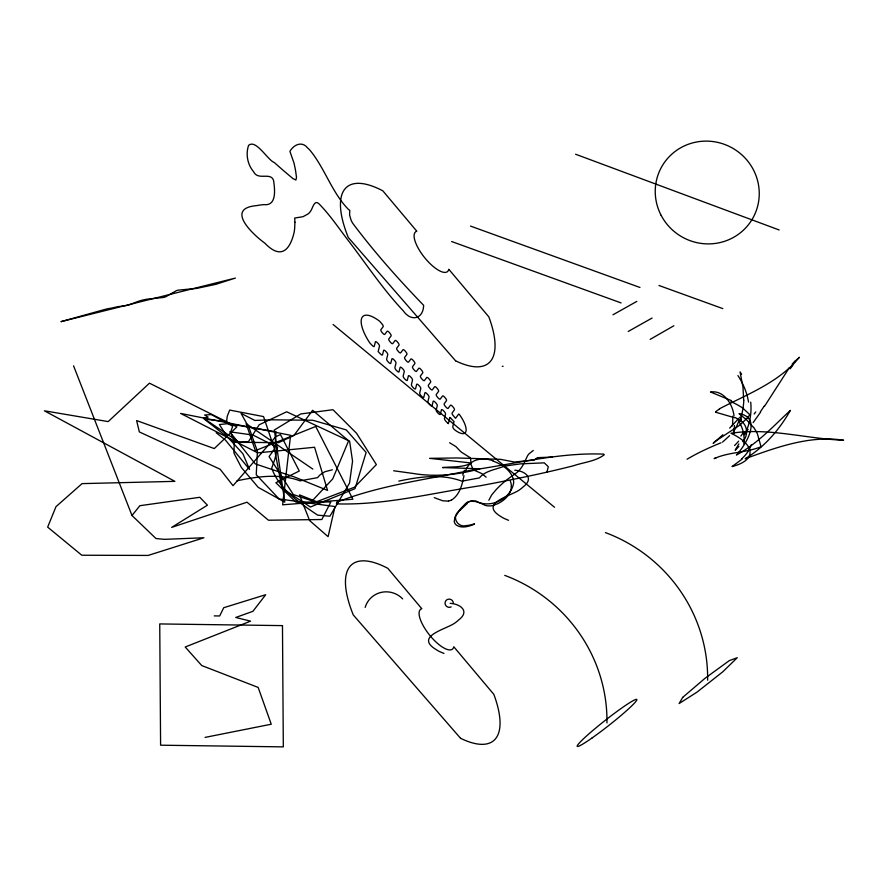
<?xml version="1.0" encoding="UTF-8"?>
<svg xmlns="http://www.w3.org/2000/svg" width="888" height="888" viewBox="0 0 888 888"><rect width="100%" height="100%" fill="white"/><g stroke="black" fill="none" stroke-linecap="round" stroke-linejoin="round"><path stroke-width="1.33" d="M743.656 400.166L743.012 387.39L740.204 372.771M511.355 486.18C511.31 493.073 506.238 498.723 500.632 502.12A38.062 37.163 30.1 0 1 498.124 503.54L492.729 505.572A15.684 15.307 30.1 0 1 485.07 505.328C478.577 502.042 469.541 497.891 464.013 505.239A85.082 83.072 30.1 0 0 462.015 507.314L460.739 508.713A52.292 51.049 30.1 0 0 458.319 511.688C451.559 517.427 457.919 527.827 466.089 525.618A33.689 32.889 30.1 0 0 469.008 525.241A31.835 31.08 30.1 0 0 474.569 523.742M734.487 425.541L733.61 433.533M448.362 423.62L449.883 417.471M546.975 472.039L548.296 466.688L544.266 462.848L520.479 463.869L504.473 466.089C496.07 469.63 485.481 470.429 479.376 477.922L461.838 481.163C441.98 473.604 419.169 476.734 398.801 481.107M741.536 416.095L739.915 421.523M488.855 500.21L491.663 494.982L496.303 489.466A110.623 108.003 30.1 0 1 506.981 479.664L507.692 479.143A62.315 60.839 30.1 0 1 509.712 477.666L516.805 472.638A25.253 24.653 30.1 0 0 518.381 471.184L519.413 470.096A34.943 34.121 30.1 0 0 525.163 460.817L527.483 455.888A14.874 14.53 30.1 0 1 529.037 453.812L533.3 450.449M465.534 471.029C467.443 465.179 472.46 460.373 478.676 459.529M738.86 443.922L735.275 450.072M744.288 434.709C749.738 425.485 751.881 413.109 750.704 402.131M715.539 412.065L715.828 411.699A36.919 23.699 44.7 0 1 719.58 409.135M764.424 406.427L789.299 367.787M742.757 441.625C749.561 434.31 747.019 422.055 737.195 418.958M734.543 432.523L733.754 433.644M760.605 412.099L753.135 422.633M744.377 434.576L745.187 433.444M747.607 430.125L748.107 429.448M458.719 414.019L455.533 418.281L453.169 415.506A2.442 0.866 51.3 0 1 452.114 412.942L454.39 409.901A2.442 0.866 51.3 0 0 453.335 407.337L452.547 406.404A2.442 0.866 51.3 0 0 450.427 405.272L448.163 408.314A2.442 0.866 51.3 0 1 446.042 407.181L445.254 406.26A2.442 0.866 51.3 0 1 444.2 403.696L446.475 400.655A2.442 0.866 51.3 0 0 445.421 398.079L444.633 397.158A2.442 0.866 51.3 0 0 442.513 396.026L440.248 399.067A2.442 0.866 51.3 0 1 438.128 397.935L437.34 397.014A2.442 0.866 51.3 0 1 436.286 394.439L438.561 391.397A2.442 0.866 51.3 0 0 437.507 388.833L436.718 387.912A2.442 0.866 51.3 0 0 434.598 386.78L432.334 389.821A2.442 0.866 51.3 0 1 430.214 388.689L429.426 387.756A2.442 0.866 51.3 0 1 428.371 385.192L430.647 382.151A2.442 0.866 51.3 0 0 429.592 379.587L428.804 378.665A2.442 0.866 51.3 0 0 426.684 377.533L424.42 380.575A2.442 0.866 51.3 0 1 422.3 379.442L421.511 378.51A2.442 0.866 51.3 0 1 420.457 375.946L422.732 372.905A2.442 0.866 51.3 0 0 421.678 370.34L420.89 369.419A2.442 0.866 51.3 0 0 418.77 368.287L416.505 371.328A2.442 0.866 51.3 0 1 414.385 370.196L413.597 369.264A2.442 0.866 51.3 0 1 412.543 366.7L414.818 363.658A2.442 0.866 51.3 0 0 413.764 361.094L412.976 360.173A2.442 0.866 51.3 0 0 410.855 359.03L408.591 362.082A2.442 0.866 51.3 0 1 406.471 360.939L405.683 360.017A2.442 0.866 51.3 0 1 404.628 357.453L406.904 354.412A2.442 0.866 51.3 0 0 405.849 351.848L405.061 350.915A2.442 0.866 51.3 0 0 402.941 349.783L400.677 352.825A2.442 0.866 51.3 0 1 398.557 351.692L397.769 350.771A2.442 0.866 51.3 0 1 396.714 348.207L398.99 345.166A2.442 0.866 51.3 0 0 397.935 342.601L397.147 341.669A2.442 0.866 51.3 0 0 395.027 340.537L392.762 343.578A2.442 0.866 51.3 0 1 390.642 342.446L389.854 341.525A2.442 0.866 51.3 0 1 388.8 338.961L391.075 335.919A2.442 0.866 51.3 0 0 390.021 333.355L389.233 332.423A2.442 0.866 51.3 0 0 387.113 331.291L384.848 334.332A2.442 0.866 51.3 0 1 382.728 333.2L381.94 332.279A2.442 0.866 51.3 0 1 380.885 329.714L383.161 326.673A2.442 0.866 51.3 0 0 382.106 324.098L379.742 321.323A33.433 11.877 51.3 0 0 361.871 317.815A33.433 11.877 51.3 0 0 369.53 342.524A2.442 0.866 51.3 0 0 370.34 343.534L372.372 345.621A2.442 0.866 51.3 0 0 374.281 346.298L375.358 341.947A2.442 0.866 51.3 0 1 377.256 342.624L378.088 343.467A2.442 0.866 51.3 0 1 379.487 346.198L378.155 351.57L380.63 354.112A2.442 0.866 51.3 0 0 382.539 354.789L383.605 350.438A2.442 0.866 51.3 0 1 385.514 351.115L386.336 351.959A2.442 0.866 51.3 0 1 387.734 354.678L386.657 359.041A2.442 0.866 51.3 0 0 388.056 361.76L388.889 362.604A2.442 0.866 51.3 0 0 390.787 363.281L391.863 358.93A2.442 0.866 51.3 0 1 393.773 359.607L394.594 360.45A2.442 0.866 51.3 0 1 395.993 363.17L394.916 367.532A2.442 0.866 51.3 0 0 396.314 370.252L397.147 371.095A2.442 0.866 51.3 0 0 399.045 371.772L400.122 367.421A2.442 0.866 51.3 0 1 402.031 368.098L402.852 368.942A2.442 0.866 51.3 0 1 404.251 371.661L403.174 376.024A2.442 0.866 51.3 0 0 404.573 378.743L405.394 379.587A2.442 0.866 51.3 0 0 407.303 380.264L408.38 375.913A2.442 0.866 51.3 0 1 410.278 376.59L411.111 377.433A2.442 0.866 51.3 0 1 412.509 380.153L411.433 384.515A2.442 0.866 51.3 0 0 412.831 387.235L413.653 388.078A2.442 0.866 51.3 0 0 415.562 388.755L416.639 384.404A2.442 0.866 51.3 0 1 418.537 385.081L419.369 385.925A2.442 0.866 51.3 0 1 420.768 388.644L419.691 393.007A2.442 0.866 51.3 0 0 421.09 395.726L421.911 396.57A2.442 0.866 51.3 0 0 423.82 397.247L424.886 392.896A2.442 0.866 51.3 0 1 426.795 393.573L427.616 394.416A2.442 0.866 51.3 0 1 429.015 397.136L427.938 401.487A2.442 0.866 51.3 0 0 429.337 404.218L430.169 405.061A2.442 0.866 51.3 0 0 432.068 405.738L433.144 401.387A2.442 0.866 51.3 0 1 435.053 402.064L435.875 402.908A2.442 0.866 51.3 0 1 437.273 405.627L436.197 409.979A2.442 0.866 51.3 0 0 437.595 412.709L438.428 413.553A2.442 0.866 51.3 0 0 440.326 414.23L441.403 409.879A2.442 0.866 51.3 0 1 443.312 410.545L444.133 411.399A2.442 0.866 51.3 0 1 445.532 414.119L444.455 418.47A2.442 0.866 51.3 0 0 445.854 421.201L448.129 423.532M131.99 515.506L139.893 505.694L199.833 497.291L207.426 505.194L171.673 527.394L247.019 502.197L268.431 520.213L321.856 519.524L330.847 501.931L295.993 502.153L275.868 482.739L299.278 471.006L280.453 434.587L275.813 436.652L233.022 485.692L220.102 469.208L139.361 431.945L136.608 420.568L214.286 448.573L236.918 426.906L149.473 383.172L108.17 421.6L44.4 410.8L174.869 481.352L82.051 483.627L55.977 506.671L47.663 527.117L81.796 555.233L148.152 555.433L203.951 537.762L164.558 539.349L155.966 538.528L131.99 515.506L73.56 365.823M458.408 512.187L454.989 517.116L454.245 521.511A6.871 6.249 -12.4 0 0 456.643 525.296C462.049 528.582 468.92 526.473 474.292 524.209M792.118 364.191L795.504 360.473M747.53 417.86L739.182 425.563L714.895 441.569M459.962 510.356L467.243 503.496M739.094 418.115L729.681 428.105M739.926 417.182L740.192 417.16A8.569 3.474 -62.8 0 1 740.27 417.349L740.303 417.427M738.883 446.464L735.331 450.083M795.593 361.816C774.78 384.049 745.787 395.093 719.347 408.835M722.865 434.743L714.285 442.457M742.091 459.118L732.023 466.589C758.951 459.573 753.279 443.556 730.99 433.311C768.298 427.261 806.149 438.85 843.6 440.226C810.122 435.053 776.312 447.363 745.187 458.741C764.291 447.241 779.453 429.637 790.398 410.367C773.304 426.196 757.198 443.911 736.441 455.011C745.62 445.132 762.77 417.693 739.027 413.619L746.941 420.191L753.557 427.472M714.019 442.69L713.341 443.279M798.934 357.553L799.078 357.453A9.324 7.515 -76 0 1 799.311 357.242M451.481 500.066C459.151 495.304 461.904 485.925 463.58 477.555A57.986 49.906 74.4 0 1 464.002 475.713M650.138 339.383L673.87 325.752M612.964 314.796L636.84 301.387M628.216 331.468L652.081 318.048M716.094 457.82L714.13 458.63C728.948 451.859 745.987 452.902 761.049 446.742L757.386 433.799A150.305 71.773 -11.7 0 0 753.646 427.45M502.275 366.344L503.096 366.289M332.345 469.796L324.808 471.75L319.802 475.069L317.604 477.622L300.077 480.863C280.22 473.304 257.398 476.434 237.041 480.808M205.073 737.395L271.251 724.22L258.164 687.434L201.72 665.534L185.204 647.008L250.571 621.156L235.753 617.471L252.925 611.31L265.69 594.716L223.732 607.714L219.68 615.972L214.23 615.895M448.451 501.143L442.757 500.799L434.232 497.646M472.882 501.42L475.202 501.354M552.514 457.087L537.473 457.642L534.299 460.028L514.407 462.026L500.366 459.318L456.976 457.964L429.537 458.341L471.439 463.025C462.57 467.81 452.136 466.544 442.457 467.565L479.931 468.786C458.042 474.836 435.309 477.222 412.754 473.404L393.65 470.773M476.59 501.498C490.964 508.624 510.567 499.045 513.586 483.361A13.598 13.431 -40.2 0 0 513.431 479.786C511.122 470.152 501.676 464.235 492.94 461.016M715.673 412.232L734.487 417.715M514.751 470.218C525.03 470.795 534.743 478.177 523.21 486.846A33.145 32.357 30.1 0 1 519.358 489.954C510.567 496.214 478.821 503.108 500.643 516.416A39.305 38.373 30.1 0 0 504.184 518.47L508.535 520.301M450.183 603.352C460.472 603.94 470.185 611.321 458.641 619.979A33.145 32.357 30.1 0 1 454.789 623.087C445.998 629.359 414.252 636.252 436.086 649.561A39.305 38.373 30.1 0 0 439.616 651.603L443.978 653.435M658.974 285.481L722.788 308.602M470.496 226.085L639.959 287.468M451.615 241.525L621.078 302.919M575.568 154.223L779.176 229.981M731.579 400.688L710.489 391.985C723.931 389.987 732.667 404.151 733.999 415.862M312.842 469.097L246.12 423.643L255.367 450.649L315.728 426.462L352.88 499.245L282.617 504.806L290.587 435.286L180.619 413.431L257.731 452.858L314.585 447.263L327.561 490.409L294.872 477.145L255.256 463.88L229.759 431.801L253.025 435.065L277.578 447.463L274.803 459.351L271.684 468.198C279.542 489.599 299.567 502.863 317.649 515.151L329.87 516.217L349.517 483.161L352.547 461.194L349.628 441.181L286.669 411.788L259.185 424.775L248.385 441.769L234.166 442.391L204.284 419.058L226.584 421.656L227.206 416.416L229.681 410.078L263.547 416.583L274.47 448.995L269.086 456.576L293.295 494.538L312.165 500.876L332.723 478.91L348.618 440.803L312.62 410.3L293.906 435.486L278.61 442.646L239.349 442.324L203.596 418.337L208.092 417.127L204.651 414.996L211.333 414.585L232.678 426.207L230.547 432.545L234.354 440.293L233.955 453.124L241.403 467.543L258.208 487.357L284.782 502.153L274.337 430.003L300.743 413.952L332.956 409.701L356.554 433.289L376.368 464.579L354.567 487.179L316.716 501.698L299.545 494.916L309.612 520.557L328.094 536.674L334.998 506.56L279.121 498.978L256.244 474.714L257.431 451.326L249.128 427.905L241.07 413.386L254.856 420.446L271.661 419.813L312.798 420.257L346.253 429.903L366.134 452.492L354.978 488.689L310.434 507.026L282.04 488.345L274.803 450.671L275.979 431.79L228.049 423.632L219.38 424.553L226.862 436.219L242.912 453.779L249.539 469.441L225.363 440.004L216.195 432.745M333.078 324.475L554.534 507.281M449.628 442.768L455.921 446.597L460.561 451.47A12.521 12.221 30.1 0 0 461.927 452.503L470.118 457.653A3.885 3.785 30.1 0 1 470.64 458.641L470.906 462.903A18.57 18.126 30.1 0 0 470.962 464.269L473.104 469.719L479.809 472.682A13.609 13.287 30.1 0 1 482.706 474.27L486.136 477.2M450.116 417.56L454.046 421.589L452.791 426.662A2.442 0.866 51.3 0 0 454.756 429.892A20.568 7.304 51.3 0 0 465.923 431.446A20.568 7.304 51.3 0 0 459.329 414.407M749.539 414.419L742.834 408.114A203.763 118.67 -51.6 0 0 730.946 401.665M740.104 371.861L741.613 374.281M740.426 417.726L741.347 420.346M510.289 481.019A14.43 14.086 30.1 0 1 511.377 486.18M732.667 416.206A88.478 63.492 -28 0 1 732.378 425.851M733.666 433.511A6.016 3.596 -42.4 0 1 733.621 433.799M738.705 421.278A45.876 40.004 -32.3 0 1 733.355 431.901M743.822 400.177A80.686 76.146 -1.6 0 1 741.325 416.039M737.939 375.58A83.206 65.057 20.8 0 1 748.529 402.075M740.892 436.064A46.431 8.669 -49.8 0 1 743.767 431.968M755.755 411.91A84.638 2.109 -53 0 1 754.156 414.03M764.135 406.193A144.622 51.038 -57.4 0 1 760.35 411.821M790.176 368.809A67.899 47.719 -68.5 0 1 792.895 365.268M795.726 360.806A29.093 23.277 -75.6 0 1 799.067 357.853M798.812 357.709A32.834 15.573 -61.6 0 1 795.526 361.516M734.742 417.404A227.583 93.595 -47.6 0 1 737.406 418.714M738.627 441.181A56.444 29.848 -21.6 0 1 734.565 445.499M738.55 420.956A113.298 59.962 -3.4 0 1 743.767 443.911M729.57 435.653A231.202 97.047 -66.1 0 1 722.477 442.146M713.264 443.223A9.158 2.375 -52.4 0 1 714.907 441.558M749.405 415.262A12.377 4.218 -57.5 0 1 747.518 417.749M751.193 444.788A160.151 64.99 11.9 0 1 741.569 458.941M687.09 459.218A189.721 43.235 -10.8 0 1 721.023 442.779M451.437 499.977A9.602 8.281 -46 0 1 448.451 501.043M462.748 475.124A43.079 35.631 78.6 0 1 464.391 470.296M478.588 459.24A33.2 27.539 53.8 0 1 492.984 460.761M475.136 501.11A23.599 16.151 57.4 0 1 476.534 501.232M467.121 502.73A14.541 9.713 -56.8 0 1 473.015 500.976M458.23 512.11A38.883 12.143 -48.4 0 1 459.818 510.245M504.75 575.38A154.901 151.238 30.1 0 1 606.959 722.976M605.416 532.6A154.901 151.238 30.1 0 1 707.625 680.197M451.182 606.893A4.196 4.096 30.1 0 1 445.265 604.495A4.196 4.096 30.1 0 1 448.496 599.156A4.196 4.096 30.1 0 1 453.368 603.285M365.168 607.414A22.422 21.9 30.1 0 1 402.653 598.889M294.916 222.255L294.694 227.972A179.987 63.947 51.3 0 1 294.028 232.811C289.877 250.016 280.93 259.951 264.879 243.19C252.98 234.621 224.764 208.347 256.466 205.639A444.955 158.075 51.3 0 1 263.891 204.617C277.145 206.26 274.781 188.778 273.56 180.442C270.685 171.684 257.853 180.93 253.579 171.695C247.552 164.657 245.499 154.079 248.607 145.355C255.966 138.828 267.677 160.173 274.381 162.593A538.517 191.309 51.3 0 0 283.916 170.973L292.929 178.599L295.893 180.042L296.503 177.411L295.615 170.896A209.513 74.425 51.3 0 0 293.972 162.959L289.921 151.371C293.673 144.633 302.087 140.826 307.526 147.863A12.721 4.518 51.3 0 1 309.746 149.972C324.841 168.121 331.624 192.086 348.185 209.157A8.192 2.908 51.3 0 0 349.772 210.334L349.606 215.029L350.949 219.758A17.039 6.05 51.3 0 0 352.558 223.055C374.237 252.037 398.49 279.287 423.654 305.35C423.287 319.081 411.077 322.055 403.319 310.867C382.972 289.333 366.589 264.458 348.618 240.992C338.95 228.46 330.125 215.107 318.981 203.807C314.108 199.101 312.731 208.625 310.5 211.311A99.256 35.265 51.3 0 1 308.192 213.875L303.086 216.672L294.738 218.026L294.916 222.255M682.706 697.38L679.131 703.54L697.013 692.129L722.876 671.728L737.262 657.708L729.314 660.617L705.039 678.277L682.706 697.38M336.752 502.264L336.463 503.862C384.793 505.405 432.922 492.84 480.619 485.681C511.643 479.842 542.612 473.604 573.226 465.834C583.416 462.326 595.482 461.416 604.206 454.823L603.807 454.123C559.562 452.292 515.417 463.847 471.706 470.096C426.595 479.62 379.764 485.225 336.752 502.264M172.239 293.096L165.867 296.692A22.3 20.146 65.9 0 1 163.592 297.447L151.382 298.723A61.427 55.511 65.9 0 0 137.585 301.587L128.982 304.939A28.416 25.674 65.9 0 1 127.206 305.394L119.68 306.427A56.177 50.76 65.9 0 0 116.006 307.082L112.132 307.97A35.62 32.19 65.9 0 1 110.545 308.269L109.302 308.469A65.39 59.096 65.9 0 0 104.939 309.424L60.928 321.667L235.387 278.077L215.862 284.327L197.058 288.334A101.676 91.886 65.9 0 1 191.098 288.889L177.7 290.232A17.36 15.684 65.9 0 0 176.002 290.876L172.239 293.096M282.473 625.618L159.74 623.931L160.595 745.199L283.316 746.875L282.473 625.618M455.577 360.806L348.274 237.451A113.053 40.16 51.3 0 1 382.828 190.831L416.816 231.246A25.486 9.058 51.3 0 0 425.552 258.763A25.486 9.058 51.3 0 0 448.784 269.253L488.844 316.883A113.053 40.16 51.3 0 1 455.577 360.806M460.561 738.305L353.269 614.94A113.053 40.16 51.3 0 1 387.823 568.331L421.811 608.735A25.486 9.058 51.3 0 0 430.547 636.263A25.486 9.058 51.3 0 0 453.779 646.753L493.839 694.372A113.053 40.16 51.3 0 1 460.561 738.305M661.149 215.362A52.314 51.082 30.1 0 0 751.148 220.946A52.314 51.082 30.1 0 0 709.423 141.214A52.314 51.082 30.1 0 0 661.149 215.362M592.118 737.928A37.973 3.108 -38.2 0 0 636.874 699.7A37.973 3.108 -38.2 0 0 591.874 731.301A37.973 3.108 -38.2 0 0 592.118 737.928"/></g></svg>
